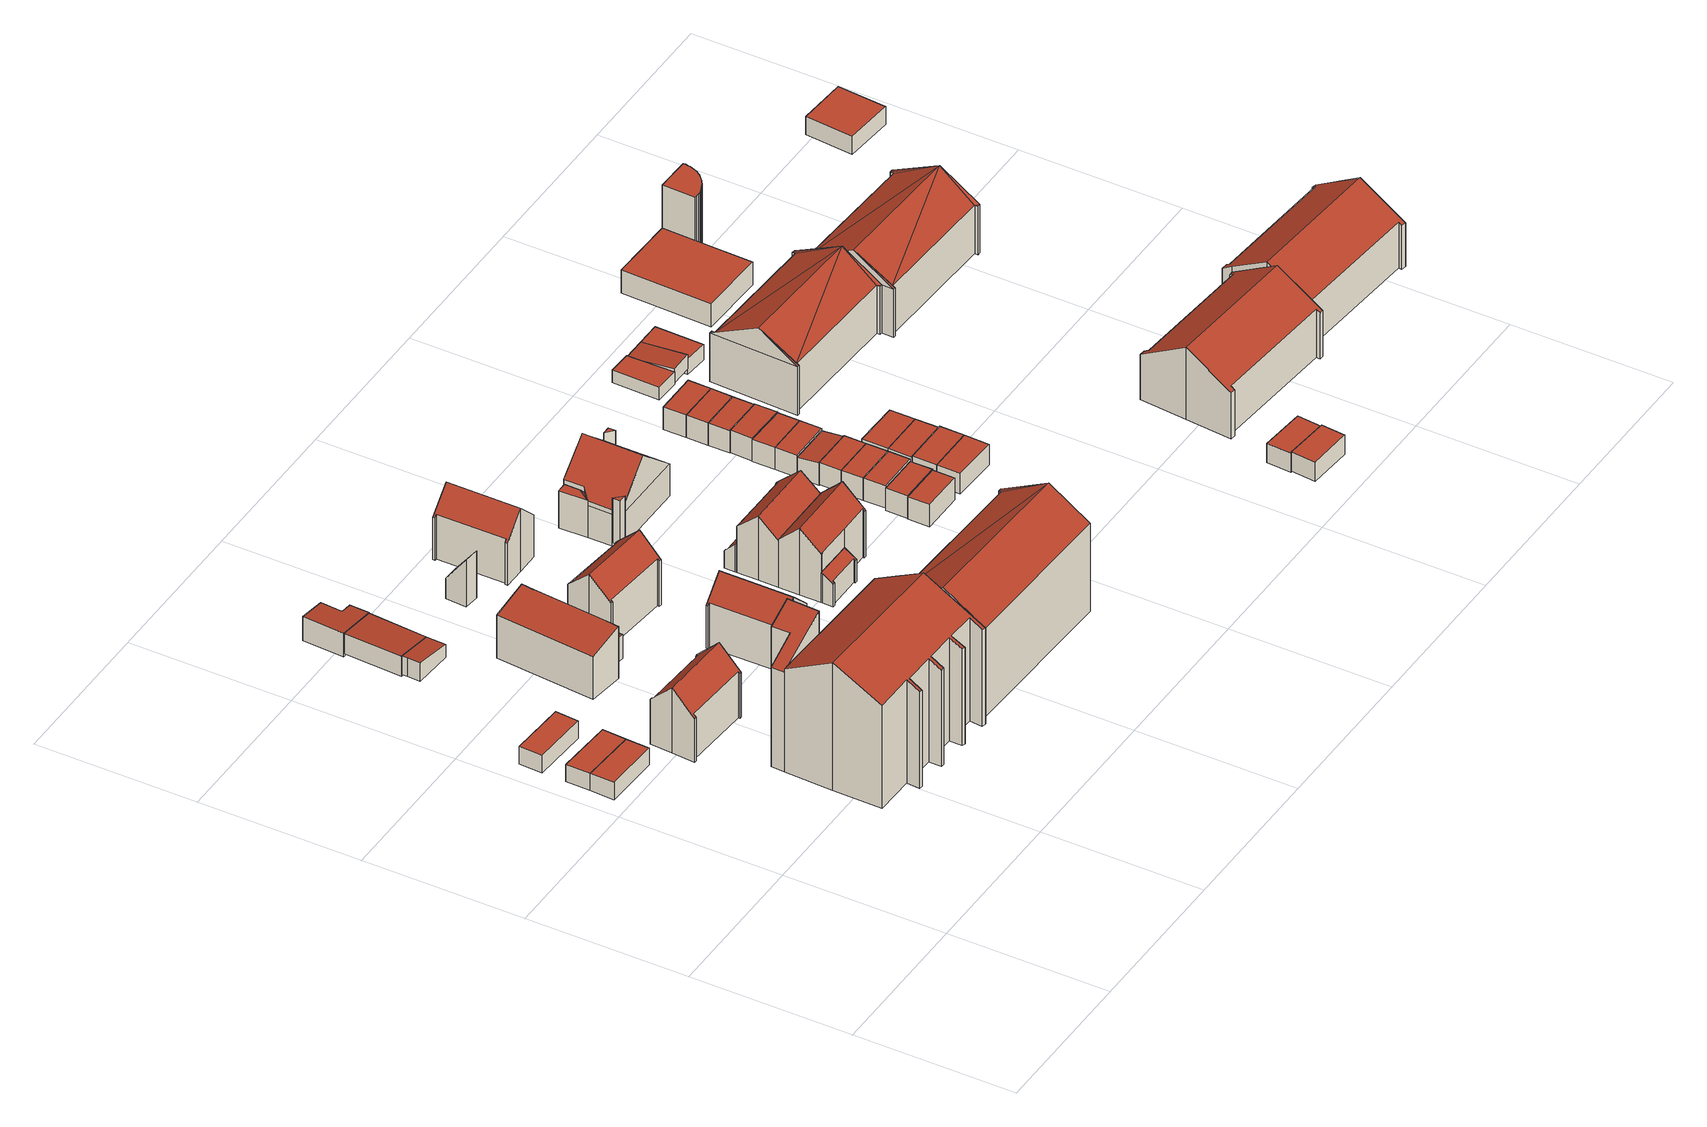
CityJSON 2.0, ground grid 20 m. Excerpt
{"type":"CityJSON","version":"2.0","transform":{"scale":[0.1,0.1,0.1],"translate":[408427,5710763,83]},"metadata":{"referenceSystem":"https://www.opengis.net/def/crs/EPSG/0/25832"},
"CityObjects":{
"building1":{"type":"Building","attributes":{"Gemeindeschluessel":"05978036","Geometrietyp2DReferenz":"3000","function":"31001_2460","roofType":"1000","measuredHeight":2.3},"geometry":[{"type":"MultiSurface","lod":"2","boundaries":[[[0,1,2,3]],[[1,4,5,2]],[[4,6,7,5]],[[6,0,3,7]],[[6,4,1,0]],[[3,2,5,7]]],"semantics":{"surfaces":[{"type":"WallSurface"},{"type":"RoofSurface"},{"type":"GroundSurface"}],"values":[0,0,0,0,1,2]}}]},
"building2":{"type":"Building","attributes":{"Gemeindeschluessel":"05978036","Geometrietyp2DReferenz":"3000","function":"31001_2460","roofType":"1000","measuredHeight":2.32},"geometry":[{"type":"MultiSurface","lod":"2","boundaries":[[[1,8,9,2]],[[8,10,11,9]],[[10,4,5,11]],[[4,1,2,5]],[[4,10,8,1]],[[2,9,11,5]]],"semantics":{"surfaces":[{"type":"WallSurface"},{"type":"RoofSurface"},{"type":"GroundSurface"}],"values":[0,0,0,0,1,2]}}]},
"building3":{"type":"Building","attributes":{"Gemeindeschluessel":"05978036","Geometrietyp2DReferenz":"3000","function":"31001_2460","roofType":"1000","measuredHeight":2.41},"geometry":[{"type":"MultiSurface","lod":"2","boundaries":[[[12,13,14,15]],[[13,16,17,14]],[[16,18,19,17]],[[18,12,15,19]],[[18,16,13,12]],[[15,14,17,19]]],"semantics":{"surfaces":[{"type":"WallSurface"},{"type":"RoofSurface"},{"type":"GroundSurface"}],"values":[0,0,0,0,1,2]}}]},
"building4":{"type":"Building","attributes":{"Gemeindeschluessel":"05978036","Geometrietyp2DReferenz":"3000","function":"31001_1000","roofType":"3100","measuredHeight":8.79},"geometry":[{"type":"MultiSurface","lod":"2","boundaries":[[[20,21,22,23]],[[21,24,25,22]],[[24,26,27,25]],[[26,28,29,27]],[[28,30,31,29]],[[30,32,33,31]],[[32,34,35,33]],[[34,36,37,35]],[[36,38,39,37]],[[38,40,41,39]],[[40,42,43,41]],[[42,44,45,43]],[[44,46,47,45]],[[46,20,23,47]],[[42,40,38,36,34,32,30,28]],[[28,26,24,21,20,46,44,42]],[[23,22,25,27,29,31,33,35,37,39,41,43,45,47]]],"semantics":{"surfaces":[{"type":"WallSurface"},{"type":"RoofSurface"},{"type":"GroundSurface"}],"values":[0,0,0,0,0,0,0,0,0,0,0,0,0,0,1,1,2]}}]},
"building5":{"type":"Building","attributes":{"Gemeindeschluessel":"05978036","Geometrietyp2DReferenz":"3000","function":"31001_1000"},"children":["building5-1","building5-2"]},
"building5-1":{"type":"BuildingPart","attributes":{"roofType":"3100","measuredHeight":17.22},"parents":["building5"],"geometry":[{"type":"MultiSurface","lod":"2","boundaries":[[[48,49,50,51]],[[49,52,53,50]],[[52,54,55,53]],[[54,56,57,55]],[[56,58,59,57]],[[58,60,61,59]],[[60,62,63,61]],[[62,64,65,63]],[[64,66,67,65]],[[66,68,69,67]],[[68,70,71,69]],[[70,72,73,71]],[[72,74,75,73]],[[74,76,77,75]],[[76,78,79,80,77]],[[81,82,83,84]],[[82,85,86,83]],[[85,87,88,86]],[[87,89,90,88]],[[89,91,92,90]],[[91,48,51,92]],[[87,85,82,81,93,78,76]],[[76,74,72,70,68,66,64,62,60,58,56,54,52,49,48,91,89,87]],[[51,50,53,55,57,59,61,63,65,67,69,71,73,75,77,80,84,83,86,88,90,92]],[[93,79,78]],[[84,80,79,93,81]]],"semantics":{"surfaces":[{"type":"WallSurface"},{"type":"RoofSurface"},{"type":"GroundSurface"},{"type":"ClosureSurface"}],"values":[0,0,0,0,0,0,0,0,0,0,0,0,0,0,0,0,0,0,0,0,0,1,1,2,0,3]}}]},
"building5-2":{"type":"BuildingPart","attributes":{"roofType":"2100","measuredHeight":16.97},"parents":["building5"],"geometry":[{"type":"MultiSurface","lod":"2","boundaries":[[[79,94,95,80]],[[94,96,97,95]],[[96,98,99,97]],[[98,100,101,99]],[[100,102,81,84,101]],[[102,100,98,96,94,79,93]],[[80,95,97,99,101,84]],[[93,81,102]],[[79,80,84,81,93]]],"semantics":{"surfaces":[{"type":"WallSurface"},{"type":"RoofSurface"},{"type":"GroundSurface"},{"type":"ClosureSurface"}],"values":[0,0,0,0,0,1,2,0,3]}}]},
"building6":{"type":"Building","attributes":{"Gemeindeschluessel":"05978036","Geometrietyp2DReferenz":"3000","function":"31001_9998","roofType":"2100","measuredHeight":2.53},"geometry":[{"type":"MultiSurface","lod":"2","boundaries":[[[103,104,105,106]],[[104,107,108,105]],[[107,109,110,108]],[[109,111,112,110]],[[111,103,106,112]],[[111,109,107,104,103]],[[106,105,108,110,112]]],"semantics":{"surfaces":[{"type":"WallSurface"},{"type":"RoofSurface"},{"type":"GroundSurface"}],"values":[0,0,0,0,0,1,2]}}]},
"building7":{"type":"Building","attributes":{"Gemeindeschluessel":"05978036","Geometrietyp2DReferenz":"3000","function":"31001_1310","roofType":"2100","measuredHeight":2.72},"geometry":[{"type":"MultiSurface","lod":"2","boundaries":[[[113,114,115,116]],[[114,109,117,115]],[[109,118,119,117]],[[118,113,116,119]],[[118,109,114,113]],[[116,115,117,119]]],"semantics":{"surfaces":[{"type":"WallSurface"},{"type":"RoofSurface"},{"type":"GroundSurface"}],"values":[0,0,0,0,1,2]}}]},
"building8":{"type":"Building","attributes":{"Gemeindeschluessel":"05978036","Geometrietyp2DReferenz":"3000","function":"31001_9998","roofType":"2100","measuredHeight":3.2},"geometry":[{"type":"MultiSurface","lod":"2","boundaries":[[[113,120,121,122]],[[120,123,124,121]],[[123,125,126,124]],[[125,127,128,126]],[[127,129,130,128]],[[129,113,122,130]],[[129,127,125,123,120,113]],[[122,121,124,126,128,130]]],"semantics":{"surfaces":[{"type":"WallSurface"},{"type":"RoofSurface"},{"type":"GroundSurface"}],"values":[0,0,0,0,0,0,1,2]}}]},
"building9":{"type":"Building","attributes":{"Gemeindeschluessel":"05978036","Geometrietyp2DReferenz":"3000","function":"31001_1000"},"children":["building9-1","building9-2","building9-3","building9-4"]},
"building9-1":{"type":"BuildingPart","attributes":{"roofType":"1000","measuredHeight":3.18},"parents":["building9"],"geometry":[{"type":"MultiSurface","lod":"2","boundaries":[[[131,132,133,134]],[[132,135,136,133]],[[135,137,138,136]],[[137,135,132,131,139]],[[140,134,133,136,138]],[[134,140,139,131]],[[140,138,137,139]]],"semantics":{"surfaces":[{"type":"WallSurface"},{"type":"RoofSurface"},{"type":"GroundSurface"},{"type":"ClosureSurface"}],"values":[0,0,0,1,2,3,3]}}]},
"building9-2":{"type":"BuildingPart","attributes":{"roofType":"1000","measuredHeight":3.23},"parents":["building9"],"geometry":[{"type":"MultiSurface","lod":"2","boundaries":[[[141,142,143,144]],[[145,146,147,148]],[[146,141,144,147]],[[146,145,149,142,141]],[[144,143,150,148,147]],[[150,143,142,149]],[[148,150,149,145]]],"semantics":{"surfaces":[{"type":"WallSurface"},{"type":"RoofSurface"},{"type":"GroundSurface"},{"type":"ClosureSurface"}],"values":[0,0,0,1,2,3,3]}}]},
"building9-3":{"type":"BuildingPart","attributes":{"roofType":"2100","measuredHeight":5.94},"parents":["building9"],"geometry":[{"type":"MultiSurface","lod":"2","boundaries":[[[151,152,145,148,138,137]],[[151,153,154,152]],[[148,150,140,138]],[[149,145,152,154]],[[149,150,148,145]],[[150,149,154,153,139,140]],[[151,137,139,153]],[[137,138,140,139]]],"semantics":{"surfaces":[{"type":"WallSurface"},{"type":"RoofSurface"},{"type":"GroundSurface"},{"type":"ClosureSurface"}],"values":[0,1,2,0,3,3,0,3]}}]},
"building9-4":{"type":"BuildingPart","attributes":{"roofType":"2100","measuredHeight":7.03},"parents":["building9"],"geometry":[{"type":"MultiSurface","lod":"2","boundaries":[[[155,156,157,158]],[[156,159,160,157]],[[159,161,131,134,160]],[[162,163,164,143,142]],[[163,155,158,164]],[[163,162,161,159,156,155]],[[158,157,160,134,140,150,143,164]],[[142,149,154,153,139,131,161,162]],[[140,134,131,139]],[[142,143,150,149]],[[150,140,139,153,154,149]]],"semantics":{"surfaces":[{"type":"WallSurface"},{"type":"RoofSurface"},{"type":"GroundSurface"},{"type":"ClosureSurface"}],"values":[0,0,0,0,0,1,2,0,3,3,3]}}]},
"building10":{"type":"Building","attributes":{"Gemeindeschluessel":"05978036","Geometrietyp2DReferenz":"3000","function":"31001_1000","roofType":"3100","measuredHeight":8.52},"geometry":[{"type":"MultiSurface","lod":"2","boundaries":[[[165,166,167,168]],[[166,169,170,167]],[[169,171,172,170]],[[171,173,174,172]],[[173,175,176,174]],[[175,177,178,176]],[[177,179,180,178]],[[179,181,182,180]],[[181,183,184,182]],[[183,185,186,184]],[[185,187,188,186]],[[187,189,190,188]],[[189,191,192,190]],[[191,165,168,192]],[[187,185,183,181,179,177,175,173]],[[173,171,169,166,165,191,189,187]],[[168,167,170,172,174,176,178,180,182,184,186,188,190,192]]],"semantics":{"surfaces":[{"type":"WallSurface"},{"type":"RoofSurface"},{"type":"GroundSurface"}],"values":[0,0,0,0,0,0,0,0,0,0,0,0,0,0,1,1,2]}}]},
"building11":{"type":"Building","attributes":{"Gemeindeschluessel":"05978036","Geometrietyp2DReferenz":"3000","function":"31001_1000","roofType":"3100","measuredHeight":8.84},"geometry":[{"type":"MultiSurface","lod":"2","boundaries":[[[193,194,195,196]],[[194,197,198,195]],[[197,199,200,198]],[[199,201,202,200]],[[201,203,204,202]],[[203,205,206,204]],[[205,207,208,206]],[[207,209,210,208]],[[209,211,212,210]],[[211,213,214,212]],[[213,215,216,214]],[[215,217,218,216]],[[217,219,220,218]],[[219,193,196,220]],[[215,213,211,209,207,205,203,201]],[[201,199,197,194,193,219,217,215]],[[196,195,198,200,202,204,206,208,210,212,214,216,218,220]]],"semantics":{"surfaces":[{"type":"WallSurface"},{"type":"RoofSurface"},{"type":"GroundSurface"}],"values":[0,0,0,0,0,0,0,0,0,0,0,0,0,0,1,1,2]}}]},
"building12":{"type":"Building","attributes":{"Gemeindeschluessel":"05978036","Geometrietyp2DReferenz":"3000","function":"31001_9998","roofType":"2100","measuredHeight":6.22},"geometry":[{"type":"MultiSurface","lod":"2","boundaries":[[[221,222,223,224]],[[222,225,226,223]],[[225,227,228,226]],[[227,221,224,228]],[[227,225,222,221]],[[224,223,226,228]]],"semantics":{"surfaces":[{"type":"WallSurface"},{"type":"RoofSurface"},{"type":"GroundSurface"}],"values":[0,0,0,0,1,2]}}]},
"building13":{"type":"Building","attributes":{"Gemeindeschluessel":"05978036","Geometrietyp2DReferenz":"3000","function":"31001_1000","roofType":"5000","measuredHeight":15.22},"geometry":[{"type":"MultiSurface","lod":"2","boundaries":[[[229,230,231,232]],[[230,233,234,231]],[[233,235,236,234]],[[235,237,238,236]],[[237,239,240,238]],[[239,241,242,240]],[[241,243,244,242]],[[243,229,232,244]],[[243,245,246,229]],[[233,230,235]],[[239,245,241]],[[237,245,239]],[[235,245,237]],[[235,246,245]],[[246,235,230]],[[230,229,246]],[[243,241,245]],[[232,231,234,236,238,240,242,244]]],"semantics":{"surfaces":[{"type":"WallSurface"},{"type":"RoofSurface"},{"type":"GroundSurface"}],"values":[0,0,0,0,0,0,0,0,1,1,1,1,1,1,1,0,0,2]}}]},
"building14":{"type":"Building","attributes":{"Gemeindeschluessel":"05978036","Geometrietyp2DReferenz":"3000","function":"31001_1000","roofType":"3100","measuredHeight":8.51},"geometry":[{"type":"MultiSurface","lod":"2","boundaries":[[[247,248,249,250]],[[248,251,252,249]],[[251,253,254,252]],[[253,255,256,254]],[[255,257,258,256]],[[257,259,260,258]],[[259,261,262,260]],[[261,263,264,262]],[[263,265,266,264]],[[265,267,268,266]],[[267,269,270,268]],[[269,271,272,270]],[[271,273,274,272]],[[273,247,250,274]],[[269,267,265,263,261,259,257,255]],[[255,253,251,248,247,273,271,269]],[[250,249,252,254,256,258,260,262,264,266,268,270,272,274]]],"semantics":{"surfaces":[{"type":"WallSurface"},{"type":"RoofSurface"},{"type":"GroundSurface"}],"values":[0,0,0,0,0,0,0,0,0,0,0,0,0,0,1,1,2]}}]},
"building15":{"type":"Building","attributes":{"Gemeindeschluessel":"05978036","Geometrietyp2DReferenz":"3000","function":"31001_1000"},"children":["building15-1","building15-2"]},
"building15-1":{"type":"BuildingPart","attributes":{"roofType":"2100","measuredHeight":4.02},"parents":["building15"],"geometry":[{"type":"MultiSurface","lod":"2","boundaries":[[[275,276,277,278]],[[276,279,280,277]],[[279,281,282,280]],[[281,283,284,282]],[[285,286,287,288]],[[286,289,290,287]],[[289,291,292,290]],[[291,275,278,292]],[[291,289,286,285,293,283,281,279,276,275]],[[278,277,280,282,284,294,288,287,290,292]],[[294,284,283,293]],[[288,294,293,285]]],"semantics":{"surfaces":[{"type":"WallSurface"},{"type":"RoofSurface"},{"type":"GroundSurface"},{"type":"ClosureSurface"}],"values":[0,0,0,0,0,0,0,0,1,2,3,3]}}]},
"building15-2":{"type":"BuildingPart","attributes":{"roofType":"3100","measuredHeight":9},"parents":["building15"],"geometry":[{"type":"MultiSurface","lod":"2","boundaries":[[[295,296,285,288,297]],[[298,299,300,284,283]],[[299,301,302,300]],[[301,303,304,302]],[[303,305,306,304]],[[305,307,308,306]],[[307,309,310,308]],[[309,295,297,310]],[[305,303,301,299]],[[299,298,311,296,295,309,307,305]],[[297,288,294,284,300,302,304,306,308,310]],[[293,285,296,311]],[[293,294,288,285]],[[283,293,311,298]],[[283,284,294,293]]],"semantics":{"surfaces":[{"type":"WallSurface"},{"type":"RoofSurface"},{"type":"GroundSurface"},{"type":"ClosureSurface"}],"values":[0,0,0,0,0,0,0,0,1,1,2,0,3,0,3]}}]},
"building16":{"type":"Building","attributes":{"Gemeindeschluessel":"05978036","Geometrietyp2DReferenz":"3000","function":"51009_1610","roofType":"9999","measuredHeight":6},"geometry":[{"type":"MultiSurface","lod":"2","boundaries":[[[312,313,314]],[[314,313,315,316]],[[313,312,317,315]],[[312,314,316,317]],[[316,315,317]]],"semantics":{"surfaces":[{"type":"RoofSurface"},{"type":"WallSurface"},{"type":"GroundSurface"}],"values":[0,1,1,1,2]}}]},
"building17":{"type":"Building","attributes":{"Gemeindeschluessel":"05978036","Geometrietyp2DReferenz":"3000","function":"51009_1610","roofType":"5000","measuredHeight":5.51},"geometry":[{"type":"MultiSurface","lod":"2","boundaries":[[[318,319,320,321]],[[319,322,323,320]],[[322,324,325,323]],[[324,318,321,325]],[[326,324,322]],[[327,326,322,319]],[[327,319,318]],[[326,327,318,324]],[[321,320,323,325]]],"semantics":{"surfaces":[{"type":"WallSurface"},{"type":"RoofSurface"},{"type":"GroundSurface"}],"values":[0,0,0,0,1,1,1,1,2]}}]},
"building18":{"type":"Building","attributes":{"Gemeindeschluessel":"05978036","Geometrietyp2DReferenz":"3000","function":"31001_1000"},"children":["building18-1","building18-2"]},
"building18-1":{"type":"BuildingPart","attributes":{"roofType":"2100","measuredHeight":3.97},"parents":["building18"],"geometry":[{"type":"MultiSurface","lod":"2","boundaries":[[[328,329,330,331]],[[329,332,333,330]],[[332,334,335,333]],[[334,336,337,335]],[[336,338,339,337]],[[338,340,341,339]],[[340,342,343,341]],[[342,344,345,343]],[[342,340,338,336,334,332,329,328,346,344]],[[345,347,331,330,333,335,337,339,341,343]],[[347,345,344,346]],[[331,347,346,328]]],"semantics":{"surfaces":[{"type":"WallSurface"},{"type":"RoofSurface"},{"type":"GroundSurface"},{"type":"ClosureSurface"}],"values":[0,0,0,0,0,0,0,0,1,2,3,3]}}]},
"building18-2":{"type":"BuildingPart","attributes":{"roofType":"3100","measuredHeight":8.69},"parents":["building18"],"geometry":[{"type":"MultiSurface","lod":"2","boundaries":[[[348,349,328,331,350]],[[351,352,353,345,344]],[[352,354,355,353]],[[354,356,357,355]],[[356,358,359,357]],[[358,360,304,359]],[[360,361,302,304]],[[361,348,350,302]],[[358,356,354,352,351,362,349,348]],[[348,361,360,358]],[[350,331,347,345,353,355,357,359,304,302]],[[346,328,349,362]],[[346,347,331,328]],[[351,344,346,362]],[[344,345,347,346]]],"semantics":{"surfaces":[{"type":"WallSurface"},{"type":"RoofSurface"},{"type":"GroundSurface"},{"type":"ClosureSurface"}],"values":[0,0,0,0,0,0,0,0,1,1,2,0,3,0,3]}}]},
"building19":{"type":"Building","attributes":{"Gemeindeschluessel":"05978036","Geometrietyp2DReferenz":"3000","function":"31001_1000","roofType":"5000","measuredHeight":9.23},"geometry":[{"type":"MultiSurface","lod":"2","boundaries":[[[363,364,365,366]],[[364,367,368,365]],[[367,369,370,368]],[[369,371,325,370]],[[371,372,323,325]],[[372,373,320,323]],[[373,374,375,320]],[[374,376,377,375]],[[376,378,379,377]],[[378,363,366,379]],[[380,381,382,383,384,385,386,387]],[[364,363,388,389,386,385]],[[374,387,386,389,376]],[[376,389,388,378]],[[378,388,363]],[[373,380,387,374]],[[367,384,383,369]],[[364,385,384,367]],[[369,383,382,371]],[[371,382,381,372]],[[372,381,380,373]],[[366,365,368,370,325,323,320,375,377,379]]],"semantics":{"surfaces":[{"type":"WallSurface"},{"type":"RoofSurface"},{"type":"GroundSurface"}],"values":[0,0,0,0,0,0,0,0,0,0,1,1,0,0,0,0,0,0,0,0,0,2]}}]},
"building20":{"type":"Building","attributes":{"Gemeindeschluessel":"05978036","Geometrietyp2DReferenz":"3000","function":"51009_1610","roofType":"9999","measuredHeight":6},"geometry":[{"type":"MultiSurface","lod":"2","boundaries":[[[390,391,392]],[[392,391,393,394]],[[391,390,395,393]],[[390,392,394,395]],[[394,393,395]]],"semantics":{"surfaces":[{"type":"RoofSurface"},{"type":"WallSurface"},{"type":"GroundSurface"}],"values":[0,1,1,1,2]}}]},
"building21":{"type":"Building","attributes":{"Gemeindeschluessel":"05978036","Geometrietyp2DReferenz":"3000","function":"31001_2460","roofType":"1000","measuredHeight":3},"geometry":[{"type":"MultiSurface","lod":"2","boundaries":[[[396,397,398,399]],[[397,400,401,398]],[[400,402,403,401]],[[402,396,399,403]],[[402,400,397,396]],[[399,398,401,403]]],"semantics":{"surfaces":[{"type":"WallSurface"},{"type":"RoofSurface"},{"type":"GroundSurface"}],"values":[0,0,0,0,1,2]}}]},
"building22":{"type":"Building","attributes":{"Gemeindeschluessel":"05978036","Geometrietyp2DReferenz":"3000","function":"31001_2460","roofType":"1000","measuredHeight":3},"geometry":[{"type":"MultiSurface","lod":"2","boundaries":[[[404,405,406,407]],[[405,408,409,406]],[[408,410,411,409]],[[410,404,407,411]],[[410,408,405,404]],[[407,406,409,411]]],"semantics":{"surfaces":[{"type":"WallSurface"},{"type":"RoofSurface"},{"type":"GroundSurface"}],"values":[0,0,0,0,1,2]}}]},
"building23":{"type":"Building","attributes":{"Gemeindeschluessel":"05978036","Geometrietyp2DReferenz":"3000","function":"31001_2460","roofType":"1000","measuredHeight":3},"geometry":[{"type":"MultiSurface","lod":"2","boundaries":[[[412,413,414,415]],[[413,416,417,414]],[[416,418,419,417]],[[418,412,415,419]],[[418,416,413,412]],[[415,414,417,419]]],"semantics":{"surfaces":[{"type":"WallSurface"},{"type":"RoofSurface"},{"type":"GroundSurface"}],"values":[0,0,0,0,1,2]}}]},
"building24":{"type":"Building","attributes":{"Gemeindeschluessel":"05978036","Geometrietyp2DReferenz":"3000","function":"31001_2460","roofType":"1000","measuredHeight":3},"geometry":[{"type":"MultiSurface","lod":"2","boundaries":[[[413,420,421,414]],[[420,422,423,421]],[[422,416,417,423]],[[416,413,414,417]],[[416,422,420,413]],[[414,421,423,417]]],"semantics":{"surfaces":[{"type":"WallSurface"},{"type":"RoofSurface"},{"type":"GroundSurface"}],"values":[0,0,0,0,1,2]}}]},
"building25":{"type":"Building","attributes":{"Gemeindeschluessel":"05978036","Geometrietyp2DReferenz":"3000","function":"31001_2460","roofType":"1000","measuredHeight":3},"geometry":[{"type":"MultiSurface","lod":"2","boundaries":[[[420,424,425,421]],[[424,426,427,425]],[[426,422,423,427]],[[422,420,421,423]],[[422,426,424,420]],[[421,425,427,423]]],"semantics":{"surfaces":[{"type":"WallSurface"},{"type":"RoofSurface"},{"type":"GroundSurface"}],"values":[0,0,0,0,1,2]}}]},
"building26":{"type":"Building","attributes":{"Gemeindeschluessel":"05978036","Geometrietyp2DReferenz":"3000","function":"31001_2460","roofType":"2100","measuredHeight":3},"geometry":[{"type":"MultiSurface","lod":"2","boundaries":[[[428,429,430,431]],[[429,432,433,430]],[[432,434,435,433]],[[434,428,431,435]],[[434,432,429,428]],[[431,430,433,435]]],"semantics":{"surfaces":[{"type":"WallSurface"},{"type":"RoofSurface"},{"type":"GroundSurface"}],"values":[0,0,0,0,1,2]}}]},
"building27":{"type":"Building","attributes":{"Gemeindeschluessel":"05978036","Geometrietyp2DReferenz":"3000","function":"31001_2460","roofType":"1000","measuredHeight":3},"geometry":[{"type":"MultiSurface","lod":"2","boundaries":[[[436,437,438,435]],[[437,439,440,438]],[[439,441,431,440]],[[441,436,435,431]],[[441,439,437,436]],[[435,438,440,431]]],"semantics":{"surfaces":[{"type":"WallSurface"},{"type":"RoofSurface"},{"type":"GroundSurface"}],"values":[0,0,0,0,1,2]}}]},
"building28":{"type":"Building","attributes":{"Gemeindeschluessel":"05978036","Geometrietyp2DReferenz":"3000","function":"31001_2460","roofType":"1000","measuredHeight":2.88},"geometry":[{"type":"MultiSurface","lod":"2","boundaries":[[[442,443,444,445]],[[443,446,447,444]],[[446,448,449,447]],[[448,442,445,449]],[[448,446,443,442]],[[445,444,447,449]]],"semantics":{"surfaces":[{"type":"WallSurface"},{"type":"RoofSurface"},{"type":"GroundSurface"}],"values":[0,0,0,0,1,2]}}]},
"building29":{"type":"Building","attributes":{"Gemeindeschluessel":"05978036","Geometrietyp2DReferenz":"3000","function":"31001_2460","roofType":"1000","measuredHeight":3},"geometry":[{"type":"MultiSurface","lod":"2","boundaries":[[[437,450,451,438]],[[450,452,453,451]],[[452,439,440,453]],[[439,437,438,440]],[[439,452,450,437]],[[438,451,453,440]]],"semantics":{"surfaces":[{"type":"WallSurface"},{"type":"RoofSurface"},{"type":"GroundSurface"}],"values":[0,0,0,0,1,2]}}]},
"building30":{"type":"Building","attributes":{"Gemeindeschluessel":"05978036","Geometrietyp2DReferenz":"3000","function":"31001_2460","roofType":"1000","measuredHeight":2.94},"geometry":[{"type":"MultiSurface","lod":"2","boundaries":[[[442,454,455,456]],[[454,457,458,455]],[[457,443,459,458]],[[443,442,456,459]],[[443,457,454,442]],[[456,455,458,459]]],"semantics":{"surfaces":[{"type":"WallSurface"},{"type":"RoofSurface"},{"type":"GroundSurface"}],"values":[0,0,0,0,1,2]}}]},
"building31":{"type":"Building","attributes":{"Gemeindeschluessel":"05978036","Geometrietyp2DReferenz":"3000","function":"31001_2460","roofType":"1000","measuredHeight":3},"geometry":[{"type":"MultiSurface","lod":"2","boundaries":[[[460,461,462,463]],[[461,464,465,462]],[[464,466,467,465]],[[466,460,463,467]],[[466,464,461,460]],[[463,462,465,467]]],"semantics":{"surfaces":[{"type":"WallSurface"},{"type":"RoofSurface"},{"type":"GroundSurface"}],"values":[0,0,0,0,1,2]}}]},
"building32":{"type":"Building","attributes":{"Gemeindeschluessel":"05978036","Geometrietyp2DReferenz":"3000","function":"31001_2460","roofType":"1000","measuredHeight":3},"geometry":[{"type":"MultiSurface","lod":"2","boundaries":[[[468,469,470,471]],[[469,472,473,470]],[[472,474,475,473]],[[474,468,471,475]],[[474,472,469,468]],[[471,470,473,475]]],"semantics":{"surfaces":[{"type":"WallSurface"},{"type":"RoofSurface"},{"type":"GroundSurface"}],"values":[0,0,0,0,1,2]}}]},
"building33":{"type":"Building","attributes":{"Gemeindeschluessel":"05978036","Geometrietyp2DReferenz":"3000","function":"31001_2460","roofType":"1000","measuredHeight":2.77},"geometry":[{"type":"MultiSurface","lod":"2","boundaries":[[[476,477,478,479]],[[477,480,481,478]],[[480,482,483,481]],[[482,476,479,483]],[[482,480,477,476]],[[479,478,481,483]]],"semantics":{"surfaces":[{"type":"WallSurface"},{"type":"RoofSurface"},{"type":"GroundSurface"}],"values":[0,0,0,0,1,2]}}]},
"building34":{"type":"Building","attributes":{"Gemeindeschluessel":"05978036","Geometrietyp2DReferenz":"3000","function":"31001_2460","roofType":"1000","measuredHeight":3},"geometry":[{"type":"MultiSurface","lod":"2","boundaries":[[[469,484,485,470]],[[484,486,487,485]],[[486,472,473,487]],[[472,469,470,473]],[[472,486,484,469]],[[470,485,487,473]]],"semantics":{"surfaces":[{"type":"WallSurface"},{"type":"RoofSurface"},{"type":"GroundSurface"}],"values":[0,0,0,0,1,2]}}]},
"building35":{"type":"Building","attributes":{"Gemeindeschluessel":"05978036","Geometrietyp2DReferenz":"3000","function":"31001_2460","roofType":"1000","measuredHeight":2.76},"geometry":[{"type":"MultiSurface","lod":"2","boundaries":[[[477,488,489,478]],[[488,490,491,489]],[[490,480,481,491]],[[480,477,478,481]],[[480,490,488,477]],[[478,489,491,481]]],"semantics":{"surfaces":[{"type":"WallSurface"},{"type":"RoofSurface"},{"type":"GroundSurface"}],"values":[0,0,0,0,1,2]}}]},
"building36":{"type":"Building","attributes":{"Gemeindeschluessel":"05978036","Geometrietyp2DReferenz":"3000","function":"31001_2460","roofType":"1000","measuredHeight":3},"geometry":[{"type":"MultiSurface","lod":"2","boundaries":[[[484,492,493,485]],[[492,494,495,493]],[[494,486,487,495]],[[486,484,485,487]],[[486,494,492,484]],[[485,493,495,487]]],"semantics":{"surfaces":[{"type":"WallSurface"},{"type":"RoofSurface"},{"type":"GroundSurface"}],"values":[0,0,0,0,1,2]}}]},
"building37":{"type":"Building","attributes":{"Gemeindeschluessel":"05978036","Geometrietyp2DReferenz":"3000","function":"31001_2460","roofType":"1000","measuredHeight":2.6},"geometry":[{"type":"MultiSurface","lod":"2","boundaries":[[[496,497,498,499]],[[497,500,501,498]],[[500,502,503,501]],[[502,496,499,503]],[[502,500,497,496]],[[499,498,501,503]]],"semantics":{"surfaces":[{"type":"WallSurface"},{"type":"RoofSurface"},{"type":"GroundSurface"}],"values":[0,0,0,0,1,2]}}]},
"building38":{"type":"Building","attributes":{"Gemeindeschluessel":"05978036","Geometrietyp2DReferenz":"3000","function":"31001_2460","roofType":"1000","measuredHeight":2.58},"geometry":[{"type":"MultiSurface","lod":"2","boundaries":[[[504,505,506,507]],[[505,508,509,506]],[[508,510,511,509]],[[510,504,507,511]],[[510,508,505,504]],[[507,506,509,511]]],"semantics":{"surfaces":[{"type":"WallSurface"},{"type":"RoofSurface"},{"type":"GroundSurface"}],"values":[0,0,0,0,1,2]}}]},
"building39":{"type":"Building","attributes":{"Gemeindeschluessel":"05978036","Geometrietyp2DReferenz":"3000","function":"31001_2460","roofType":"1000","measuredHeight":1.7},"geometry":[{"type":"MultiSurface","lod":"2","boundaries":[[[512,513,514,515]],[[513,516,517,514]],[[516,518,519,517]],[[518,512,515,519]],[[518,516,513,512]],[[515,514,517,519]]],"semantics":{"surfaces":[{"type":"WallSurface"},{"type":"RoofSurface"},{"type":"GroundSurface"}],"values":[0,0,0,0,1,2]}}]},
"building40":{"type":"Building","attributes":{"Gemeindeschluessel":"05978036","Geometrietyp2DReferenz":"3000","function":"31001_2460","roofType":"2100","measuredHeight":1.89},"geometry":[{"type":"MultiSurface","lod":"2","boundaries":[[[520,521,522,523]],[[521,524,525,522]],[[524,526,527,525]],[[526,520,523,527]],[[526,524,521,520]],[[523,522,525,527]]],"semantics":{"surfaces":[{"type":"WallSurface"},{"type":"RoofSurface"},{"type":"GroundSurface"}],"values":[0,0,0,0,1,2]}}]},
"building41":{"type":"Building","attributes":{"Gemeindeschluessel":"05978036","Geometrietyp2DReferenz":"3000","function":"31001_2460","roofType":"1000","measuredHeight":2.08},"geometry":[{"type":"MultiSurface","lod":"2","boundaries":[[[528,520,529,530]],[[520,531,532,529]],[[531,533,534,532]],[[533,528,530,534]],[[533,531,520,528]],[[530,529,532,534]]],"semantics":{"surfaces":[{"type":"WallSurface"},{"type":"RoofSurface"},{"type":"GroundSurface"}],"values":[0,0,0,0,1,2]}}]},
"building42":{"type":"Building","attributes":{"Gemeindeschluessel":"05978036","Geometrietyp2DReferenz":"3000","function":"31001_1000","roofType":"5000","measuredHeight":9.7},"geometry":[{"type":"MultiSurface","lod":"2","boundaries":[[[535,536,537,538]],[[536,539,540,537]],[[539,541,542,540]],[[541,543,544,542]],[[543,545,546,544]],[[545,547,548,546]],[[547,549,550,548]],[[549,551,552,550]],[[551,553,554,552]],[[553,555,556,554]],[[555,557,558,556]],[[557,559,560,558]],[[559,535,538,560]],[[536,559,561]],[[539,536,561]],[[539,561,562]],[[562,541,539]],[[541,562,543]],[[559,536,535]],[[547,545,549]],[[561,563,555,553]],[[561,553,551]],[[561,551,549]],[[561,549,562]],[[562,549,545]],[[555,563,557]],[[557,563,561,559]],[[543,562,545]],[[538,537,540,542,544,546,548,550,552,554,556,558,560]]],"semantics":{"surfaces":[{"type":"WallSurface"},{"type":"RoofSurface"},{"type":"GroundSurface"}],"values":[0,0,0,0,0,0,0,0,0,0,0,0,0,1,1,1,1,1,1,1,1,1,1,1,1,0,0,0,2]}}]},
"building43":{"type":"Building","attributes":{"Gemeindeschluessel":"05978036","Geometrietyp2DReferenz":"3000","function":"31001_1000","roofType":"3100","measuredHeight":9.68},"geometry":[{"type":"MultiSurface","lod":"2","boundaries":[[[564,565,566,567]],[[565,568,569,566]],[[568,570,571,569]],[[570,572,573,571]],[[572,574,575,573]],[[574,576,577,575]],[[576,578,579,577]],[[578,580,581,579]],[[580,582,583,581]],[[582,584,585,583]],[[584,586,587,585]],[[586,588,589,587]],[[588,590,591,589]],[[590,592,593,591]],[[592,564,567,593]],[[588,586,584,582,580,578,576,574]],[[574,572,570,568,565,564,592,590,588]],[[567,566,569,571,573,575,577,579,581,583,585,587,589,591,593]]],"semantics":{"surfaces":[{"type":"WallSurface"},{"type":"RoofSurface"},{"type":"GroundSurface"}],"values":[0,0,0,0,0,0,0,0,0,0,0,0,0,0,0,1,1,2]}}]},
"building44":{"type":"Building","attributes":{"Gemeindeschluessel":"05978036","Geometrietyp2DReferenz":"3000","function":"51009_1610","roofType":"1000","measuredHeight":3.03},"geometry":[{"type":"MultiSurface","lod":"2","boundaries":[[[594,595,596,597]],[[595,598,599,596]],[[598,600,601,599]],[[600,602,603,601]],[[602,594,597,603]],[[602,600,598,595,594]],[[597,596,599,601,603]]],"semantics":{"surfaces":[{"type":"WallSurface"},{"type":"RoofSurface"},{"type":"GroundSurface"}],"values":[0,0,0,0,0,1,2]}}]},
"building45":{"type":"Building","attributes":{"Gemeindeschluessel":"05978036","Geometrietyp2DReferenz":"3000","function":"31001_1000","roofType":"5000","measuredHeight":9.7},"geometry":[{"type":"MultiSurface","lod":"2","boundaries":[[[557,604,605,558]],[[604,606,607,605]],[[606,608,609,607]],[[608,610,611,609]],[[610,612,613,611]],[[612,614,615,613]],[[614,616,617,615]],[[616,618,619,617]],[[618,620,621,619]],[[620,622,623,621]],[[622,624,625,623]],[[624,557,558,625]],[[604,557,606]],[[610,626,612]],[[608,626,610]],[[606,626,608]],[[606,627,626]],[[627,606,557]],[[626,618,614]],[[626,620,618]],[[627,620,626]],[[627,622,620]],[[622,627,624]],[[614,618,616]],[[557,624,627]],[[614,612,626]],[[558,605,607,609,611,613,615,617,619,621,623,625]]],"semantics":{"surfaces":[{"type":"WallSurface"},{"type":"RoofSurface"},{"type":"GroundSurface"}],"values":[0,0,0,0,0,0,0,0,0,0,0,0,1,1,1,1,1,1,1,1,1,1,1,1,0,0,2]}}]},
"building46":{"type":"Building","attributes":{"Gemeindeschluessel":"05978036","Geometrietyp2DReferenz":"3000","function":"51009_1610","roofType":"1000","measuredHeight":8.86},"geometry":[{"type":"MultiSurface","lod":"2","boundaries":[[[628,629,630,631]],[[629,632,633,630]],[[632,634,635,633]],[[634,636,637,635]],[[636,638,639,637]],[[638,640,641,639]],[[640,642,643,641]],[[642,644,645,643]],[[644,646,647,645]],[[646,648,649,647]],[[648,650,651,649]],[[650,652,653,651]],[[652,654,655,653]],[[654,656,657,655]],[[656,658,659,657]],[[658,660,661,659]],[[660,662,663,661]],[[662,664,665,663]],[[664,666,603,665]],[[666,667,601,603]],[[667,668,669,601]],[[668,670,671,669]],[[670,672,673,671]],[[672,628,631,673]],[[672,670,668,667,666,664,662,660,658,656,654,652,650,648,646,644,642,640,638,636,634,632,629,628]],[[631,630,633,635,637,639,641,643,645,647,649,651,653,655,657,659,661,663,665,603,601,669,671,673]]],"semantics":{"surfaces":[{"type":"WallSurface"},{"type":"RoofSurface"},{"type":"GroundSurface"}],"values":[0,0,0,0,0,0,0,0,0,0,0,0,0,0,0,0,0,0,0,0,0,0,0,0,1,2]}}]},
"building47":{"type":"Building","attributes":{"Gemeindeschluessel":"05978036","Geometrietyp2DReferenz":"3000","function":"31001_1000","roofType":"3100","measuredHeight":9.37},"geometry":[{"type":"MultiSurface","lod":"2","boundaries":[[[674,675,676,677]],[[675,678,679,676]],[[678,680,681,679]],[[680,682,683,681]],[[682,684,685,683]],[[684,686,687,685]],[[686,688,689,687]],[[688,690,691,689]],[[690,692,693,691]],[[692,694,695,693]],[[694,696,697,695]],[[696,698,699,697]],[[698,700,701,699]],[[700,702,703,701]],[[702,674,677,703]],[[698,696,694,692,690,688,686,684,682]],[[682,680,678,675,674,702,700,698]],[[677,676,679,681,683,685,687,689,691,693,695,697,699,701,703]]],"semantics":{"surfaces":[{"type":"WallSurface"},{"type":"RoofSurface"},{"type":"GroundSurface"}],"values":[0,0,0,0,0,0,0,0,0,0,0,0,0,0,0,1,1,2]}}]},
"building48":{"type":"Building","attributes":{"Gemeindeschluessel":"05978036","Geometrietyp2DReferenz":"3000","function":"31001_2460","roofType":"1000","measuredHeight":2.42},"geometry":[{"type":"MultiSurface","lod":"2","boundaries":[[[704,705,706,707]],[[705,708,709,706]],[[708,710,711,709]],[[710,704,707,711]],[[710,708,705,704]],[[707,706,709,711]]],"semantics":{"surfaces":[{"type":"WallSurface"},{"type":"RoofSurface"},{"type":"GroundSurface"}],"values":[0,0,0,0,1,2]}}]}
},
"vertices":[
[4,408,50],[5,438,50],[5,438,27],[4,408,27],[75,434,50],[75,434,27],[74,405,50],[74,405,27],
[6,468,50],[6,468,27],[77,464,50],[77,464,27],
[80,523,49],[78,494,49],[78,494,25],[80,523,25],[8,498,49],[8,498,25],[9,527,49],[9,527,25],
[110,420,88],[195,415,88],[195,415,26],[110,420,26],[195,418,86],[195,418,26],[198,418,86],[198,418,26],[197,390,114],[197,390,26],[195,362,86],[195,362,26],[192,362,86],[192,362,26],[192,364,88],[192,364,26],[106,369,88],[106,369,26],[106,366,85],[106,366,26],[103,366,85],[103,366,26],[105,395,114],[105,395,26],[107,423,86],[107,423,26],[110,423,86],[110,423,26],
[296,141,177],[260,143,177],[260,143,38],[296,141,38],[260,126,168],[260,126,38],[256,127,168],[256,127,38],[256,143,177],[256,143,38],[219,144,177],[219,144,38],[218,128,168],[218,128,38],[214,128,168],[214,128,38],[214,144,177],[214,144,38],[175,145,177],[175,145,38],[174,129,168],[174,129,38],[170,130,168],[170,130,38],[171,146,177],[171,146,38],[120,147,177],[120,147,38],[121,208,210],[121,208,38],[123,268,177],[123,268,172],[123,268,38],[193,266,177],[305,262,177],[305,262,38],[193,266,38],[304,236,191],[304,236,38],[303,201,210],[303,201,38],[300,124,168],[300,124,38],[295,125,168],[295,125,38],[132,268,177],
[124,285,172],[124,285,38],[163,284,192],[163,284,38],[163,307,192],[163,307,38],[195,306,208],[195,306,38],[193,266,208],
[88,693,42],[89,709,42],[89,709,17],[88,693,17],[89,716,42],[89,716,17],[138,714,35],[138,714,17],[137,690,35],[137,690,17],
[93,789,41],[143,787,35],[143,787,14],[93,789,14],[138,714,14],[89,716,41],[89,716,14],
[96,841,41],[96,841,9],[93,789,9],[131,839,37],[131,839,9],[129,812,37],[129,812,9],[144,811,36],[144,811,9],[143,787,36],[143,787,9],
[203,620,53],[234,617,53],[234,617,21],[203,620,21],[231,589,53],[231,589,21],[229,571,53],[229,571,21],[199,574,53],[199,574,21],
[225,524,53],[195,527,53],[195,527,21],[225,524,21],[227,547,53],[226,535,53],[226,535,21],[227,547,21],[197,549,53],[197,549,21],
[229,571,62],[227,547,62],[199,574,80],[197,549,80],
[148,516,79],[159,640,79],[159,640,21],[148,516,21],[205,636,91],[205,636,21],[203,620,91],[195,527,91],[193,511,91],[193,511,21],
[283,365,85],[282,451,85],[282,451,25],[283,365,25],[280,451,82],[280,451,25],[280,454,82],[280,454,25],[308,454,110],[308,454,25],[336,455,82],[336,455,25],[336,451,82],[336,451,25],[333,451,85],[333,451,25],[334,366,85],[334,366,25],[336,366,82],[336,366,25],[336,363,82],[336,363,25],[308,363,110],[308,363,25],[280,362,82],[280,362,25],[280,365,82],[280,365,25],
[238,595,87],[323,586,87],[323,586,24],[238,595,24],[323,589,85],[323,589,24],[326,588,85],[326,588,24],[324,560,112],[324,560,24],[321,532,85],[321,532,24],[318,533,85],[318,533,24],[318,535,87],[318,535,24],[233,543,87],[233,543,24],[233,541,85],[233,541,24],[230,541,85],[230,541,24],[232,569,112],[232,569,24],[235,597,85],[235,597,24],[238,597,85],[238,597,24],
[224,715,79],[226,741,43],[226,741,16],[224,715,16],[246,740,43],[246,740,16],[243,713,79],[243,713,16],
[300,124,167],[304,236,167],[304,236,48],[300,124,48],[309,236,167],[309,236,48],[309,233,167],[309,233,48],[511,226,167],[511,226,48],[511,229,167],[511,229,48],[515,229,167],[515,229,48],[511,117,167],[511,117,48],[513,169,200],[302,177,200],
[334,785,73],[334,700,73],[334,700,13],[334,785,13],[337,700,70],[337,700,13],[337,697,70],[337,697,13],[309,697,98],[309,697,13],[281,697,70],[281,697,13],[281,700,70],[281,700,13],[283,700,73],[283,700,13],[283,785,73],[283,785,13],[280,785,70],[280,785,13],[280,788,70],[280,788,13],[309,788,98],[309,788,13],[337,788,70],[337,788,13],[337,785,70],[337,785,13],
[413,375,55],[413,373,53],[413,373,23],[413,375,23],[410,373,53],[410,373,23],[410,386,62],[410,386,23],[410,388,63],[410,388,23],[460,388,63],[460,373,53],[460,373,23],[460,388,23],[457,373,53],[457,373,23],[457,375,55],[457,375,23],[413,388,63],[413,388,23],
[499,388,88],[460,388,88],[499,388,23],[410,388,88],[410,414,113],[410,414,23],[410,440,88],[410,440,23],[502,440,88],[502,440,23],[502,414,113],[502,414,23],[502,386,85],[502,386,23],[499,386,85],[499,386,23],[413,388,88],
[389,621,83],[399,621,83],[389,631,83],[399,621,23],[389,631,23],[389,621,23],
[388,696,68],[399,696,68],[399,696,18],[388,696,18],[399,671,68],[399,671,18],[389,661,68],[389,661,18],[394,673,74],[394,691,74],
[410,491,62],[410,493,60],[410,493,23],[410,491,23],[410,506,46],[410,506,23],[413,506,46],[413,506,23],[413,504,48],[413,504,23],[457,504,48],[457,504,23],[457,506,46],[457,506,23],[460,506,46],[460,506,23],[460,491,62],[460,491,23],[413,491,62],[413,491,23],
[410,465,109],[410,491,85],[410,465,23],[460,491,85],[498,491,85],[498,491,23],[498,494,82],[498,494,23],[501,494,82],[501,494,23],[501,465,109],[501,465,23],[502,440,85],[410,440,85],[413,491,85],
[494,687,61],[494,621,61],[494,621,18],[494,687,18],[399,621,61],[399,621,18],[389,631,61],[389,631,18],[389,661,61],[399,671,61],[399,696,61],[437,696,61],[437,696,18],[457,696,61],[457,696,18],[484,696,61],[484,696,18],[399,696,76],[399,671,76],[389,661,67],[389,631,67],[399,621,75],[438,621,111],[438,696,111],[437,696,110],[484,696,70],[457,696,94],
[494,687,80],[494,696,80],[484,696,80],[494,696,20],[484,696,20],[494,687,20],
[563,370,68],[616,370,68],[616,370,38],[563,370,38],[616,343,68],[616,343,38],[563,343,68],[563,343,38],
[563,370,69],[563,397,69],[563,397,39],[563,370,39],[616,397,69],[616,397,39],[616,370,69],[616,370,39],
[563,397,72],[563,424,72],[563,424,42],[563,397,42],[616,424,72],[616,424,42],[616,397,72],[616,397,42],
[563,451,72],[563,451,42],[616,451,72],[616,451,42],
[563,478,72],[563,478,42],[616,478,72],[616,478,42],
[616,505,68],[616,478,71],[616,478,41],[616,505,41],[563,478,71],[563,478,41],[563,505,68],[563,505,41],
[563,505,71],[563,532,71],[563,532,41],[616,532,71],[616,532,41],[616,505,71],
[618,366,75],[677,366,75],[677,366,47],[618,366,47],[676,335,75],[676,335,47],[618,337,75],[618,337,47],
[563,560,71],[563,560,41],[616,559,71],[616,559,41],
[618,396,75],[618,396,46],[618,366,46],[677,396,75],[677,396,46],[677,366,46],
[563,560,72],[564,587,72],[564,587,42],[563,560,42],[616,587,72],[616,587,42],[616,559,72],[616,559,42],
[564,587,71],[564,614,71],[564,614,41],[564,587,41],[616,614,71],[616,614,41],[616,587,71],[616,587,41],
[618,396,73],[619,426,73],[619,426,45],[618,396,45],[677,426,73],[677,426,45],[677,396,73],[677,396,45],
[564,641,71],[564,641,41],[617,641,71],[617,641,41],
[619,458,73],[619,458,45],[677,457,73],[677,457,45],
[564,669,71],[564,669,41],[617,669,71],[617,669,41],
[807,12,88],[810,43,88],[810,43,62],[807,12,62],[866,38,88],[866,38,62],[863,8,88],[863,8,62],
[810,43,86],[812,74,86],[812,74,60],[810,43,60],[869,69,86],[869,69,60],[866,38,86],[866,38,60],
[652,764,43],[653,706,43],[653,706,26],[652,764,26],[622,707,43],[622,707,26],[623,765,43],[623,765,26],
[682,764,41],[681,706,47],[681,706,28],[682,764,28],[653,706,47],[653,706,28],[652,764,41],[652,764,28],
[681,706,41],[682,764,20],[681,706,20],[712,764,41],[712,764,20],[711,704,41],[711,704,20],
[822,552,103],[822,556,103],[822,556,38],[822,552,38],[662,563,103],[662,563,38],[662,559,103],[662,559,38],[659,559,103],[659,559,38],[663,669,103],[663,669,38],[667,669,103],[667,669,38],[667,665,103],[667,665,38],[826,658,103],[826,658,38],[826,662,103],[826,662,38],[830,661,103],[830,661,38],[829,647,103],[829,647,38],[825,552,103],[825,552,38],[827,601,135],[661,608,135],[829,647,111],
[999,116,117],[999,121,120],[999,121,55],[999,116,55],[841,134,120],[841,134,55],[840,129,117],[840,129,55],[834,130,117],[834,130,55],[839,188,152],[839,188,55],[844,247,116],[844,247,55],[851,246,116],[851,246,55],[851,240,120],[851,240,55],[1008,227,120],[1008,227,55],[1008,232,117],[1008,232,55],[1014,232,117],[1014,232,55],[1009,174,152],[1009,174,55],[1005,130,126],[1005,130,55],[1004,116,117],[1004,116,55],
[857,728,43],[773,730,43],[773,730,12],[857,728,12],[776,842,43],[776,842,12],[860,840,43],[860,840,12],[859,799,43],[859,799,12],
[832,647,103],[832,647,38],[832,644,103],[832,644,38],[997,636,103],[997,636,38],[997,640,103],[997,640,38],[1001,640,103],[1001,640,38],[996,530,103],[996,530,38],[992,530,103],[992,530,38],[992,534,103],[992,534,38],[828,541,103],[828,541,38],[828,537,103],[828,537,38],[825,537,103],[825,537,38],[998,580,135],[827,587,135],
[902,830,101],[901,827,101],[901,827,12],[902,830,12],[900,824,101],[900,824,12],[899,822,101],[899,822,12],[898,819,101],[898,819,12],[896,817,101],[896,817,12],[894,814,101],[894,814,12],[892,812,101],[892,812,12],[890,810,101],[890,810,12],[887,807,101],[887,807,12],[885,806,101],[885,806,12],[882,804,101],[882,804,12],[880,803,101],[880,803,12],[877,802,101],[877,802,12],[875,801,101],[875,801,12],[872,800,101],[872,800,12],[869,799,101],[869,799,12],[866,799,101],[866,799,12],[862,799,101],[862,799,12],[859,799,101],[860,840,101],[903,839,101],[903,839,12],[903,836,101],[903,836,12],[902,833,101],[902,833,12],
[1173,120,119],[1012,133,119],[1012,133,57],[1173,120,57],[1012,130,117],[1012,130,57],[1005,130,117],[1005,130,57],[1010,187,151],[1010,187,57],[1014,232,124],[1014,232,57],[1015,245,116],[1015,245,57],[1023,244,116],[1023,244,57],[1022,240,119],[1022,240,57],[1182,227,119],[1182,227,57],[1182,231,116],[1182,231,57],[1188,230,116],[1188,230,57],[1184,173,151],[1184,173,57],[1179,115,116],[1179,115,57],[1173,116,116],[1173,116,57],
[1094,799,49],[1156,795,49],[1156,795,25],[1094,799,25],[1151,734,49],[1151,734,25],[1089,739,49],[1089,739,25]
]}
